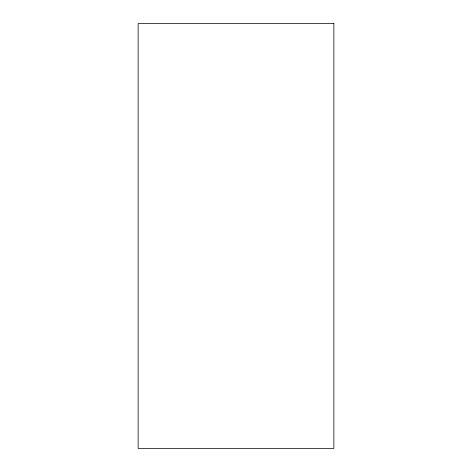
<?xml version="1.0" encoding="UTF-8"?>
<svg xmlns="http://www.w3.org/2000/svg" width="472" height="472" viewBox="0 0 472 472"><rect width="100%" height="100%" fill="white"/><g stroke="black" fill="none" stroke-linecap="round" stroke-linejoin="round"><path stroke-width="0.71" d="M333.869 23.6L138.131 23.6L138.131 448.4L333.869 448.4L333.869 23.6"/></g></svg>
